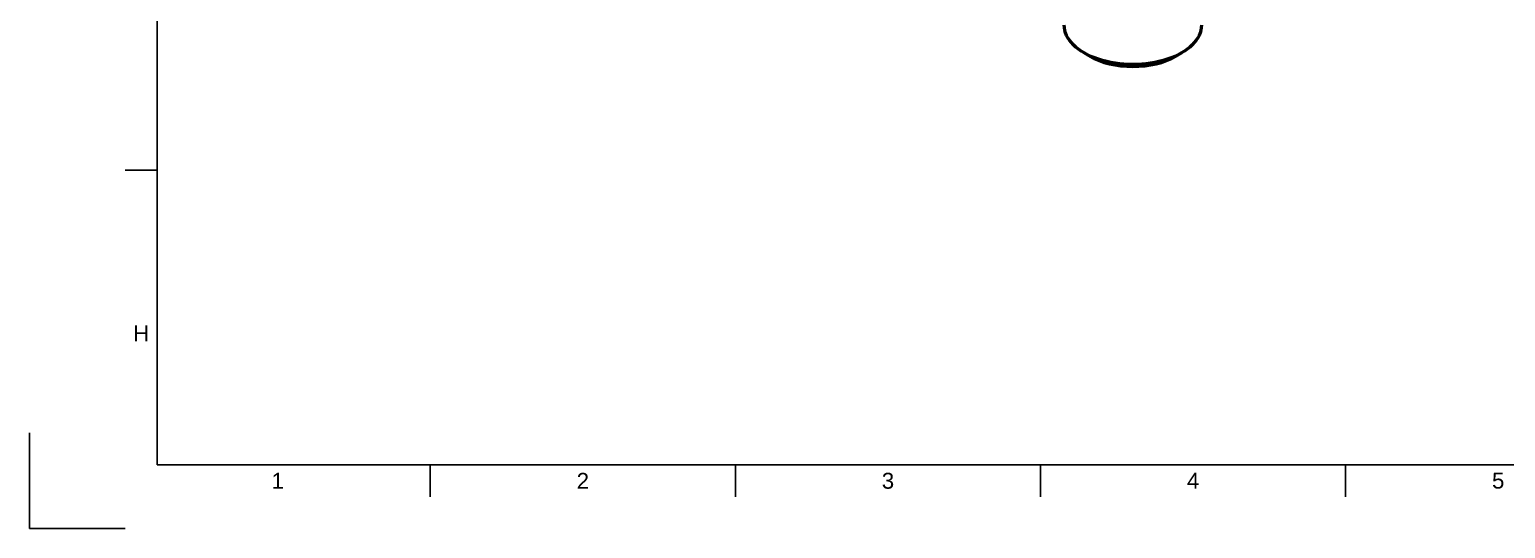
# Model space of a CAD drawing. Header units: millimetres. Extents: x 0 to 594, y 0 to 420.
# Drawn here: x 0 to 231.4, y 0 to 78.3 of the extents above; entities that cross this region are included whole.
import ezdxf
from ezdxf.enums import TextEntityAlignment as Align

# ---------------------------------------------------------------- set-up
doc = ezdxf.new("R2010")
doc.units = ezdxf.units.MM
doc.header["$LTSCALE"] = 0.75
doc.layers.add('Border', color=7, linetype='Continuous', lineweight=25)
doc.layers.add('Visible', color=7, linetype='Continuous', lineweight=50)
doc.styles.add('FusionTitle', font='')
doc.styles.get('FusionTitle').set_extended_font_data('Arial Unicode MS')

# ---------------------------------------------------------------- blocks, each defined once
blk = doc.blocks.new('ISO_A2_SHEET')
at = {"layer": 'Border'}
for p, q in [((20, 410), (20, 10)), ((15, 56.25), (20, 56.25)), ((0, 15), (0, 0)), ((20, 10), (584, 10)), ((62.8335, 10), (62.8335, 5)), ((110.6668, 10), (110.6668, 5)), ((158.5001, 10), (158.5001, 5)), ((206.3334, 10), (206.3334, 5)), ((0, 0), (15, 0))]:
    blk.add_line(p, q, dxfattribs=at)
at = {"layer": 'Border', "style": 'FusionTitle'}
for s, p in [('H', (17.5, 30.625)), ('1', (38.91685, 7.5)), ('2', (86.75015, 7.5)), ('3', (134.58345, 7.5)), ('4', (182.41675, 7.5)), ('5', (230.25005, 7.5))]:
    blk.add_text(s, height=2.5, dxfattribs=at).set_placement(p, align=Align.MIDDLE)

msp = doc.modelspace()

# ---------------------------------------------------------------- linework, layer by layer
at = {"layer": 'Visible', "extrusion": (0.707107, -0.407196, 0.578093)}
for p, q in [((166.22, 74.14), (165.34, 74.66)), ((179.71, 74.14), (180.6, 74.66))]:
    msp.add_line(p, q, dxfattribs=at)
at = {"layer": 'Visible', "extrusion": (-1e-16, -1e-16, -1)}
msp.add_ellipse((172.97, 79.02), major_axis=(10.75, 0), ratio=0.575862, start_param=0, end_param=3.141593, dxfattribs=at)
at = {"layer": 'Visible'}
msp.add_ellipse((172.97, 78), major_axis=(9.5, 0), ratio=0.575862, start_param=3.923138, end_param=5.50164, dxfattribs=at)

# ---------------------------------------------------------------- block references
at = {"layer": 'Border'}
msp.add_blockref('ISO_A2_SHEET', (0, 0), dxfattribs=at)

doc.saveas('drawing.dxf')
